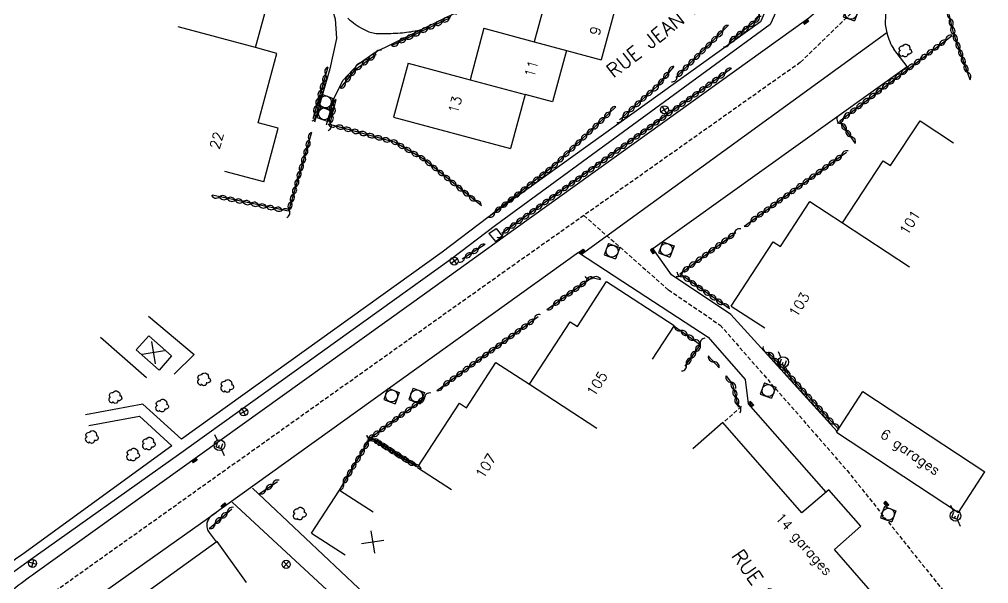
# Model space of a CAD drawing. Header units: millimetres. Extents: x 257000 to 258000, y 143000 to 144000.
# Drawn here: x 257476.3 to 257596.9, y 143852.5 to 143922.8 of the extents above; entities that cross this region are included whole.
import ezdxf
from ezdxf.enums import TextEntityAlignment as Align

# ---------------------------------------------------------------- set-up
doc = ezdxf.new("R2010")
doc.units = ezdxf.units.MM
doc.linetypes.add('DASHED', pattern=[0.75, 0.5, -0.25])
doc.layers.get('0').update_dxf_attribs({"linetype": 'CONTINUOUS'})
for name, color, linetype in [('W0001', 6, 'DASHED'), ('W0008', 7, 'CONTINUOUS'), ('W0100', 7, 'CONTINUOUS'), ('W0105', 7, 'CONTINUOUS'), ('W0112', 1, 'DASHED'), ('W0300', 7, 'CONTINUOUS'), ('W0302', 3, 'CONTINUOUS'), ('W0310', 3, 'CONTINUOUS'), ('W0400', 7, 'CONTINUOUS'), ('W0420', 7, 'CONTINUOUS'), ('W0469', 7, 'CONTINUOUS'), ('W0471', 7, 'CONTINUOUS'), ('W0984', 7, 'CONTINUOUS'), ('W0989', 7, 'CONTINUOUS'), ('W0991', 7, 'CONTINUOUS')]:
    doc.layers.add(name, color=color, linetype=linetype)
doc.styles.get("Standard").update_dxf_attribs({"font": 'romans.shx', "width": 0.85})

# ---------------------------------------------------------------- blocks, each defined once
blk = doc.blocks.new('t310o')
at = {"color": 0, "linetype": 'Continuous'}
for centre, start, end in [((-0.5, 0.38), 216.8699, 323.1304), ((0.5, -0.37), 36.8699, 143.1303)]:
    blk.add_arc(centre, 0.625, start, end, dxfattribs=at)
blk = doc.blocks.new('T420')
for p, q in [((0.75, 0.75), (-0.75, 0.75)), ((-0.75, 0.75), (-0.75, -0.75)), ((0.75, 0.75), (0.75, -0.75)), ((0.75, -0.75), (-0.75, -0.75))]:
    blk.add_line(p, q)
blk.add_ellipse((0, 0), major_axis=(-0.53, 0.53), ratio=1, start_param=3.926991, end_param=10.210176)
blk = doc.blocks.new('T400')
for p, q in [((-0.15, 0.3), (0.15, 0.3)), ((-0.15, -0.25), (-0.15, 0.3)), ((-0.15, 0.15), (0.15, 0.15)), ((-0.15, 0), (0.15, 0)), ((0.15, 0.3), (0.15, -0.25)), ((-0.15, -0.15), (0.15, -0.15)), ((-0.15, -0.25), (-0.15, -0.3)), ((-0.15, -0.3), (0.15, -0.3)), ((0.15, -0.3), (0.15, -0.25))]:
    blk.add_line(p, q)
blk = doc.blocks.new('T471')
for p, q in [((-0.333334, 0.333334), (-0.333334, -0.333334)), ((-0.333334, 0.333334), (0.333334, 0.333334)), ((-0.333334, 0), (0, 0)), ((0.500001, 0.500001), (1.000002, 1.000002)), ((-0.500001, -0.500001), (-1.000002, -1.000002)), ((-0.333334, -0.333334), (0.333334, -0.333334))]:
    blk.add_line(p, q)
blk.add_ellipse((0, 0), major_axis=(0.471405, 0.471405), ratio=1, start_param=5.4977871438, end_param=11.780972451)
blk = doc.blocks.new('T300')
for p, q in [((-0.8, 0.51), (-0.86, 0.34)), ((-0.86, 0.34), (-0.86, 0.17)), ((-0.86, 0.17), (-0.74, 0.06)), ((-0.69, 0.63), (-0.8, 0.51)), ((-0.8, -0.06), (-0.74, 0.06)), ((-0.74, 0.06), (-0.69, 0.11)), ((-0.57, 0.69), (-0.69, 0.63)), ((-0.46, 0.69), (-0.57, 0.69)), ((-0.29, 0.63), (-0.46, 0.69)), ((-0.29, 0.63), (-0.17, 0.74)), ((-0.23, 0.57), (-0.29, 0.63)), ((-0.17, 0.74), (-0.06, 0.8)), ((-0.06, 0.8), (0.06, 0.8)), ((0.06, 0.8), (0.23, 0.74)), ((0.23, 0.74), (0.34, 0.63)), ((0.34, 0.63), (0.4, 0.51)), ((0.46, 0.46), (0.34, 0.46)), ((0.4, 0.51), (0.4, 0.46)), ((0.57, 0.4), (0.46, 0.46)), ((0.57, 0.4), (0.69, 0.29)), ((0.69, 0.29), (0.74, 0.17)), ((0.74, 0.06), (0.69, -0.17)), ((0.74, 0.17), (0.74, 0.06)), ((-0.8, -0.17), (-0.8, -0.06)), ((-0.8, -0.23), (-0.8, -0.17)), ((-0.74, -0.34), (-0.8, -0.23)), ((-0.69, -0.4), (-0.74, -0.34)), ((-0.51, -0.46), (-0.69, -0.4)), ((-0.4, -0.46), (-0.51, -0.46)), ((-0.4, -0.46), (-0.34, -0.46)), ((-0.34, -0.46), (-0.34, -0.4)), ((-0.34, -0.51), (-0.34, -0.46)), ((-0.29, -0.63), (-0.34, -0.51)), ((-0.17, -0.74), (-0.29, -0.63)), ((-0.06, -0.8), (-0.17, -0.74)), ((0.06, -0.8), (-0.06, -0.8)), ((0.17, -0.74), (0.06, -0.8)), ((0.23, -0.69), (0.17, -0.74)), ((0.29, -0.46), (0.23, -0.46)), ((0.29, -0.63), (0.23, -0.69)), ((0.46, -0.4), (0.29, -0.46)), ((0.34, -0.51), (0.29, -0.63)), ((0.34, -0.51), (0.34, -0.46)), ((0.57, -0.34), (0.46, -0.4)), ((0.63, -0.29), (0.57, -0.34)), ((0.69, -0.17), (0.63, -0.29))]:
    blk.add_line(p, q)
blk = doc.blocks.new('T469')
at = {"color": 0, "linetype": 'Continuous', "flags": 128}
for points in [[(-0.35, 0.35), (0.35, -0.35)], [(-0.35, -0.35), (0.35, 0.35)]]:
    blk.add_lwpolyline(points, dxfattribs=at)
at = {"color": 0, "linetype": 'Continuous'}
blk.add_circle((0, 0), 0.5, dxfattribs=at)
blk = doc.blocks.new('t991o')
at = {"color": 0, "linetype": 'Continuous'}
for p, q in [((-1, 1), (1, -1)), ((-1, -1), (1, 1))]:
    blk.add_line(p, q, dxfattribs=at)

msp = doc.modelspace()

# ---------------------------------------------------------------- linework, layer by layer
at = {"layer": 'W0001'}
for p, q in [((257579.8, 143923.58), (257573.49, 143917.45)), ((257573.49, 143917.45), (257534.91, 143890.16)), ((257546.54, 143898.39), (257557.08, 143889.12)), ((257534.91, 143890.16), (257476.73, 143848.74)), ((257557.08, 143889.12), (257563.51, 143884.74)), ((257563.51, 143884.74), (257579.3, 143866.64)), ((257579.3, 143866.64), (257596.03, 143845.73))]:
    msp.add_line(p, q, dxfattribs=at)
at = {"layer": 'W0008'}
for points in [[(257567.39, 143991, -0.017557), (257572.54, 143980.63, -0.017557), (257576.96, 143969.93, -0.006913), (257578.72, 143965.01, -0.009264), (257579.9, 143961.29), (257585.73, 143941.89, -0.046994), (257586.55, 143937.81, -0.050608), (257586.56, 143933.93, -0.002874), (257586.36, 143932.06, -0.004715), (257586.22, 143930.92, -0.033203), (257585.89, 143929.25, -0.019993), (257585.05, 143926.56), (257584.37, 143924.64, 0.032076), (257584.16, 143923.91, 0.042597), (257584.09, 143923.34, 0.002841), (257584.07, 143922.72, 0.006206), (257584.06, 143922.44, 0.018282), (257584.07, 143922.13, 0.030649), (257584.09, 143921.95), (257584.25, 143921.12)], [(257527, 143888.8), (257478.25, 143853.85, 0.015162), (257472.69, 143849.6, 0.027762), (257469.86, 143847.02, 0.007372), (257462.03, 143838.82, 0.017542), (257458.91, 143835.21, 0.027382), (257454.05, 143828.45, 0.02382), (257449.29, 143820.14, 0.025674), (257445.28, 143811.18, 0.026719), (257442.34, 143802.21, 0.018279), (257440.6, 143794.67, 0.018058), (257439.4, 143786.92, 0.023736), (257438.95, 143780.56, 0.015629), (257439.03, 143770.87, 0.041877), (257440.59, 143758.25, 0.035098), (257444.74, 143743.66, 0.029745), (257447.08, 143738.23, 0.011307), (257454.38, 143724.5, 0.052071), (257460.05, 143716.5, 0.033096), (257470.94, 143705.61), (257484.84, 143693.44)]]:
    msp.add_lwpolyline(points, format="xyb", dxfattribs=at)
at = {"layer": 'W0008', "flags": 128}
for points in [[(257576.13, 143939.61), (257576.13, 143939.61), (257568.53, 143922.49), (257534.59, 143898.12)], [(257577.54, 143939.11), (257569.73, 143922.18)], [(257514.71, 143925.67), (257515.59, 143922.88), (257515.74, 143920.43), (257514.92, 143916.64), (257513.01, 143910)], [(257569.73, 143922.18), (257535.54, 143897.16)], [(257514.48, 143909.67), (257515.45, 143913.01), (257516.53, 143915.19), (257518.45, 143917.23), (257520.55, 143918.71), (257526.74, 143921.74)], [(257586.8, 143916.95), (257585.13, 143919.09)], [(257555.14, 143894.28), (257586.8, 143916.95)], [(257534.59, 143898.12), (257528.91, 143893.83)], [(257535.54, 143897.16), (257530.01, 143892.94)], [(257536.48, 143895.63), (257527, 143888.8)], [(257578.06, 143871.47), (257564.83, 143886.06), (257557.47, 143890.99), (257555.14, 143894.28), (257555.14, 143894.28)], [(257528.91, 143893.83), (257496.45, 143870.54), (257491.63, 143874.9), (257484.5, 143873.56)], [(257505.27, 143864.43), (257522.88, 143847.83)], [(257520.71, 143846.05), (257502.77, 143862.68)]]:
    msp.add_lwpolyline(points, dxfattribs=at)
for points in [[(257579.18, 143939.36, -0.030809), (257579.69, 143936.93, -0.050077), (257579.76, 143935.39, -0.012084), (257579.54, 143932.59, -0.026662), (257579.34, 143931.34, -0.033693), (257579.07, 143930.38, -0.01085), (257577.97, 143927.52, -0.068664), (257576.4, 143924.82, -0.071469), (257574.24, 143922.75), (257536.48, 143895.63)], [(257517.15, 143922.96, 0.052707), (257519.1, 143921.58, 0.087472), (257520.47, 143921.1, 0.042616), (257521.34, 143921.04, 0.015981), (257523.68, 143921.13, 0.031269), (257525.78, 143921.42, 0.065645), (257526.74, 143921.74), (257536.74, 143926.69, 0.053124)], [(257584.25, 143921.12, 0.07283), (257585.13, 143919.09)], [(257530.01, 143892.94), (257496.09, 143868.58), (257477.35, 143855.29, 0.01425), (257473.72, 143852.56, 0.01225), (257469.66, 143849.16, 0.02209), (257463.28, 143843, 0.02209), (257457.46, 143836.31)], [(257545.88, 143893.78), (257500.2, 143860.97, 0.097), (257499.83, 143860.57, 0.09457), (257499.62, 143860.05, 0.101774), (257499.63, 143859.44, 0.105237), (257499.88, 143858.91), (257500.75, 143857.74)], [(257484.93, 143872.22), (257491.21, 143873.41), (257495.25, 143869.7), (257476.68, 143856.22, 0.010646), (257472.03, 143852.69, 0.020289), (257469.71, 143850.69, 0.015597), (257465.21, 143846.22, 0.00753), (257456.34, 143836.53), (257456.34, 143836.53), (257456.34, 143836.53)], [(257500.81, 143861.41), (257482.6, 143848.48, 0.021478)]]:
    msp.add_lwpolyline(points, format="xyb", dxfattribs=at)
at = {"layer": 'W0008'}
for points in [[(257584.25, 143921.12), (257546.24, 143893.54)], [(257545.88, 143893.78), (257551.39, 143890.16), (257562, 143883.25), (257566.62, 143877.95), (257567, 143874.94), (257576.67, 143863.94)]]:
    msp.add_lwpolyline(points, dxfattribs=at)
at = {"layer": 'W0100', "flags": 128}
for points in [[(257505.68, 143919.29), (257507.42, 143925.7)], [(257542.09, 143926.41), (257540.36, 143920.01)], [(257550.43, 143924.16), (257548.7, 143917.76)], [(257505.68, 143919.29), (257496.03, 143921.9)], [(257534.1, 143921.7), (257532.37, 143915.29)], [(257534.1, 143921.7), (257540.36, 143920.01)], [(257540.36, 143920.01), (257544.36, 143918.93)], [(257508.32, 143918.57), (257505.68, 143919.29)], [(257505.98, 143909.93), (257508.32, 143918.57)], [(257544.36, 143918.93), (257542.63, 143912.53)], [(257544.36, 143918.93), (257548.7, 143917.76)], [(257524.65, 143917.37), (257522.84, 143910.64)], [(257524.65, 143917.37), (257532.37, 143915.29)], [(257532.37, 143915.29), (257539.24, 143913.44)], [(257539.24, 143913.44), (257537.42, 143906.71)], [(257542.63, 143912.53), (257539.24, 143913.44)], [(257508.49, 143909.25), (257505.98, 143909.93)], [(257522.84, 143910.64), (257537.42, 143906.71)], [(257538.51, 143910.72), (257538.51, 143910.72)], [(257584.73, 143904.6), (257588.39, 143910.16)], [(257588.39, 143910.16), (257592.57, 143907.42)], [(257506.68, 143902.56), (257508.49, 143909.25)], [(257578.75, 143897.49), (257583.82, 143905.2)], [(257583.82, 143905.2), (257584.73, 143904.6)], [(257506.68, 143902.56), (257501.85, 143903.87)], [(257571.01, 143894.52), (257574.67, 143900.14)], [(257574.67, 143900.14), (257578.75, 143897.49)], [(257578.75, 143897.49), (257587.1, 143891.99)], [(257564.88, 143887.11), (257570.1, 143895.11)], [(257570.1, 143895.11), (257571.01, 143894.52)], [(257545.74, 143884.58), (257549.36, 143890.15)], [(257549.36, 143890.15), (257557.79, 143884.67)], [(257564.88, 143887.11), (257569.07, 143884.38)], [(257539.79, 143877.37), (257544.83, 143885.13)], [(257544.83, 143885.13), (257545.74, 143884.58)], [(257557.79, 143884.67), (257555.06, 143880.48)], [(257492.37, 143883.41), (257490.8, 143881.66)], [(257495.22, 143880.89), (257492.37, 143883.41)], [(257493.65, 143879.14), (257490.8, 143881.66)], [(257495.22, 143880.89), (257493.65, 143879.14)], [(257531.95, 143874.45), (257535.6, 143880.06)], [(257535.6, 143880.06), (257539.79, 143877.37)], [(257539.79, 143877.37), (257548.17, 143871.92)], [(257577.99, 143871.39), (257581.26, 143876.45)], [(257581.26, 143876.45), (257596.45, 143866.46)], [(257525.85, 143867.01), (257531.07, 143875.02)], [(257531.07, 143875.02), (257531.95, 143874.45)], [(257563.86, 143872.6), (257560.09, 143869.31)], [(257577.03, 143864.22), (257573.69, 143861.36), (257563.86, 143872.6)], [(257577.99, 143871.39), (257593.18, 143861.41)], [(257525.85, 143867.01), (257530.05, 143864.28)], [(257593.18, 143861.41), (257596.45, 143866.46)], [(257512.64, 143858.83), (257516.1, 143864.18)], [(257516.1, 143864.18), (257520.3, 143861.47)], [(257581.03, 143859.7), (257577.03, 143864.22)], [(257599.03, 143846.85), (257589.5, 143843.29), (257577.73, 143856.78), (257581.03, 143859.7)], [(257500.89, 143857.8), (257480.68, 143843.21)], [(257504.55, 143852.66), (257500.89, 143857.8)], [(257512.64, 143858.83), (257516.84, 143856.12)]]:
    msp.add_lwpolyline(points, dxfattribs=at)
at = {"layer": 'W0105'}
for p, q in [((257534.73, 143896.15), (257535.63, 143896.78)), ((257535.63, 143896.78), (257536.43, 143895.77)), ((257534.73, 143896.15), (257535.52, 143895.14)), ((257535.52, 143895.14), (257536.43, 143895.77))]:
    msp.add_line(p, q, dxfattribs=at)
at = {"layer": 'W0112', "flags": 128}
msp.add_lwpolyline([(257566.16, 143874.6), (257563.91, 143872.61)], dxfattribs=at)
at = {"layer": 'W0302', "flags": 128}
for points in [[(257492.34, 143885.86), (257498.04, 143881.06), (257495.53, 143878.63)], [(257492.08, 143878.15), (257486.38, 143883.18)]]:
    msp.add_lwpolyline(points, dxfattribs=at)
at = {"layer": 'W0310', "flags": 128}
for points in [[(257594.63, 143915.28), (257592.56, 143921.14), (257589.67, 143933.69)], [(257571.74, 143930.61), (257568.04, 143922.72), (257564.68, 143920.02)], [(257522.61, 143919.54), (257529.92, 143923.03)], [(257564.55, 143922.07), (257558, 143915.59)], [(257580.34, 143907.36), (257578.4, 143910.16), (257592.38, 143920.82)], [(257516.24, 143914.24), (257518.17, 143916.62), (257520.69, 143918.48)], [(257557.76, 143916.96), (257555.64, 143914.47), (257550.99, 143910.3)], [(257514.68, 143916.88), (257512.79, 143910.41)], [(257564.92, 143916.71), (257536.31, 143896.13)], [(257533.78, 143899.59), (257526.65, 143905.38), (257522.97, 143907.53), (257514.92, 143909.74), (257515.7, 143912.79)], [(257550.54, 143911.94), (257542.84, 143904.61), (257534.97, 143898.41)], [(257512.63, 143908.71), (257509.76, 143898.91), (257500.25, 143900.9)], [(257566.49, 143897.05), (257579.25, 143906.27)], [(257564.66, 143886.78), (257558.48, 143891.12), (257565.46, 143896.25)], [(257534.25, 143894.77), (257531.37, 143892.94)], [(257541.94, 143886.66), (257547.53, 143890.65), (257548.62, 143890.4)], [(257528.23, 143876.59), (257540.86, 143885.8)], [(257557.8, 143884.62), (257561.04, 143882.3), (257559.12, 143879.61)], [(257562.03, 143880.9), (257563.37, 143879.43)], [(257578.29, 143871.72), (257569.48, 143881.38)], [(257564.24, 143878.42), (257565.07, 143877.31), (257565.77, 143874.52)], [(257525.69, 143867.13), (257520.03, 143870.72), (257526.73, 143875.68)], [(257516.1, 143864.18), (257520.03, 143870.72), (257525.69, 143867.13)], [(257506.13, 143863.74), (257508.38, 143865.24)], [(257499.89, 143859.4), (257502.71, 143861.85)]]:
    msp.add_lwpolyline(points, dxfattribs=at)

# ---------------------------------------------------------------- block references
at = {"layer": 'W0300', "rotation": 69.64895427025309}
for p in [(257586.58, 143918.96), (257499.27, 143878.02), (257502.17, 143877.19), (257488.24, 143875.81), (257494.07, 143874.75), (257485.32, 143870.84), (257492.42, 143870.02), (257490.46, 143868.65), (257511.2, 143861.31)]:
    msp.add_blockref('T300', p, dxfattribs=at)
at = {"layer": 'W0310'}
for p, rotation in [((257568.34, 143923.37), 244.8632877681364), ((257528.93, 143922.55), 25.50589668586877), ((257529.83, 143922.98), 25.50589668586877), ((257567.82, 143922.54), 218.7602098012035), ((257592.16, 143922.88), 102.9471302396312), ((257526.22, 143921.26), 25.50589668586877), ((257527.12, 143921.69), 25.50589668586877), ((257528.03, 143922.12), 25.50589668586877), ((257563.83, 143921.36), 224.666020451374), ((257566.26, 143921.29), 218.7602098012035), ((257567.04, 143921.91), 218.7602098012035), ((257592.38, 143921.91), 102.9471302396312), ((257592.63, 143920.94), 109.4927573943533), ((257523.51, 143919.97), 25.50589668586877), ((257524.42, 143920.4), 25.50589668586877), ((257525.32, 143920.83), 25.50589668586877), ((257562.41, 143919.96), 224.666020451374), ((257563.12, 143920.66), 224.666020451374), ((257564.7, 143920.04), 218.7602098012035), ((257565.48, 143920.66), 218.7602098012035), ((257591.6, 143920.23), 37.33082943211524), ((257592.96, 143920), 109.4927573943533), ((257560.99, 143918.55), 224.666020451374), ((257561.7, 143919.25), 224.666020451374), ((257590.01, 143919.02), 37.33082943211524), ((257590.81, 143919.62), 37.33082943211524), ((257593.29, 143919.05), 109.4927573943533), ((257519.73, 143917.77), 36.50896789110794), ((257520.53, 143918.36), 36.50896789110794), ((257560.28, 143917.85), 224.666020451374), ((257588.42, 143917.8), 37.33082943211524), ((257589.22, 143918.41), 37.33082943211524), ((257593.63, 143918.11), 109.4927573943533), ((257593.96, 143917.17), 109.4927573943533), ((257514.4, 143915.92), 253.7435172051648), ((257518.13, 143916.57), 50.97247502625321), ((257518.93, 143917.17), 36.50896789110794), ((257557.11, 143916.2), 229.6977817421714), ((257558.86, 143916.44), 224.666020451374), ((257559.57, 143917.15), 224.666020451374), ((257586.83, 143916.59), 37.33082943211524), ((257587.63, 143917.2), 37.33082943211524), ((257594.3, 143916.23), 109.4927573943533), ((257514.12, 143914.96), 253.7435172051648), ((257516.87, 143915.01), 50.97247502625321), ((257517.5, 143915.79), 50.97247502625321), ((257556.46, 143915.43), 229.6977817421714), ((257558.14, 143915.74), 224.666020451374), ((257562.49, 143914.96), 215.7309526318133), ((257563.3, 143915.54), 215.7309526318133), ((257564.11, 143916.12), 215.7309526318133), ((257585.24, 143915.38), 37.33082943211524), ((257586.04, 143915.98), 37.33082943211524), ((257513.84, 143914), 253.7435172051648), ((257555.1, 143913.98), 221.8758539478221), ((257555.82, 143914.67), 229.6977817421714), ((257560.86, 143913.79), 215.7309526318133), ((257561.67, 143914.37), 215.7309526318133), ((257583.65, 143914.16), 37.33082943211524), ((257584.45, 143914.77), 37.33082943211524), ((257513.56, 143913.04), 253.7435172051648), ((257553.61, 143912.64), 221.8758539478221), ((257554.35, 143913.31), 221.8758539478221), ((257559.24, 143912.62), 215.7309526318133), ((257560.05, 143913.2), 215.7309526318133), ((257582.06, 143912.95), 37.33082943211524), ((257582.86, 143913.56), 37.33082943211524), ((257513, 143911.12), 253.7435172051648), ((257513.28, 143912.08), 253.7435172051648), ((257515.47, 143911.87), 75.62582597807908), ((257549.81, 143911.25), 223.6131541478994), ((257552.12, 143911.31), 221.8758539478221), ((257552.86, 143911.98), 221.8758539478221), ((257557.61, 143911.45), 215.7309526318133), ((257558.43, 143912.04), 215.7309526318133), ((257580.47, 143911.74), 37.33082943211524), ((257581.27, 143912.34), 37.33082943211524), ((257514.97, 143909.94), 75.62582597807908), ((257515.22, 143910.91), 75.62582597807908), ((257549.09, 143910.56), 223.6131541478994), ((257551.37, 143910.64), 221.8758539478221), ((257555.99, 143910.28), 215.7309526318133), ((257556.8, 143910.87), 215.7309526318133), ((257578.88, 143910.53), 37.33082943211524), ((257579.68, 143911.13), 37.33082943211524), ((257515.69, 143909.53), 164.641166375271), ((257516.65, 143909.26), 164.641166375271), ((257547.64, 143909.18), 223.6131541478994), ((257548.37, 143909.87), 223.6131541478994), ((257554.37, 143909.12), 215.7309526318133), ((257555.18, 143909.7), 215.7309526318133), ((257578.63, 143909.83), 124.6710937382744), ((257579.2, 143909.01), 124.6710937382744), ((257512.35, 143907.75), 253.7211006203972), ((257517.61, 143909), 164.641166375271), ((257518.58, 143908.73), 164.641166375271), ((257519.54, 143908.47), 164.641166375271), ((257520.51, 143908.2), 164.641166375271), ((257546.19, 143907.8), 223.6131541478994), ((257546.92, 143908.49), 223.6131541478994), ((257552.74, 143907.95), 215.7309526318133), ((257553.56, 143908.53), 215.7309526318133), ((257579.77, 143908.19), 124.6710937382744), ((257512.06, 143906.79), 253.7211006203972), ((257521.47, 143907.94), 164.641166375271), ((257522.44, 143907.67), 164.641166375271), ((257523.36, 143907.3), 149.7236897873216), ((257524.22, 143906.8), 149.7236897873216), ((257544.75, 143906.42), 223.6131541478994), ((257545.47, 143907.11), 223.6131541478994), ((257551.12, 143906.78), 215.7309526318133), ((257551.93, 143907.36), 215.7309526318133), ((257511.78, 143905.83), 253.7211006203972), ((257525.08, 143906.3), 149.7236897873216), ((257525.95, 143905.79), 149.7236897873216), ((257526.79, 143905.26), 140.9469431727691), ((257544.02, 143905.73), 223.6131541478994), ((257549.5, 143905.61), 215.7309526318133), ((257550.31, 143906.2), 215.7309526318133), ((257578.64, 143905.84), 35.85237869528886), ((257511.22, 143903.91), 253.7211006203972), ((257511.5, 143904.87), 253.7211006203972), ((257527.57, 143904.63), 140.9469431727691), ((257542.55, 143904.38), 218.2209720883477), ((257543.3, 143905.04), 223.6131541478994), ((257547.87, 143904.44), 215.7309526318133), ((257548.69, 143905.03), 215.7309526318133), ((257576.21, 143904.08), 35.85237869528886), ((257577.02, 143904.67), 35.85237869528886), ((257577.83, 143905.25), 35.85237869528886), ((257510.94, 143902.95), 253.7211006203972), ((257528.35, 143904), 140.9469431727691), ((257529.12, 143903.37), 140.9469431727691), ((257540.98, 143903.14), 218.2209720883477), ((257541.76, 143903.76), 218.2209720883477), ((257546.25, 143903.28), 215.7309526318133), ((257547.06, 143903.86), 215.7309526318133), ((257574.59, 143902.91), 35.85237869528886), ((257575.4, 143903.5), 35.85237869528886), ((257510.66, 143901.99), 253.7211006203972), ((257529.9, 143902.74), 140.9469431727691), ((257530.68, 143902.11), 140.9469431727691), ((257539.41, 143901.91), 218.2209720883477), ((257540.19, 143902.52), 218.2209720883477), ((257544.63, 143902.11), 215.7309526318133), ((257545.44, 143902.69), 215.7309526318133), ((257572.97, 143901.74), 35.85237869528886), ((257573.78, 143902.32), 35.85237869528886), ((257510.38, 143901.03), 253.7211006203972), ((257531.45, 143901.48), 140.9469431727691), ((257532.23, 143900.85), 140.9469431727691), ((257537.84, 143900.67), 218.2209720883477), ((257538.62, 143901.29), 218.2209720883477), ((257543, 143900.94), 215.7309526318133), ((257543.81, 143901.52), 215.7309526318133), ((257571.35, 143900.57), 35.85237869528886), ((257572.16, 143901.15), 35.85237869528886), ((257501.16, 143900.71), 168.1515725108275), ((257502.14, 143900.51), 168.1515725108275), ((257503.12, 143900.3), 168.1515725108275), ((257504.1, 143900.1), 168.1515725108275), ((257505.08, 143899.89), 168.1515725108275), ((257506.06, 143899.68), 168.1515725108275), ((257509.82, 143899.11), 253.7211006203972), ((257510.1, 143900.07), 253.7211006203972), ((257533.01, 143900.22), 140.9469431727691), ((257536.27, 143899.43), 218.2209720883477), ((257537.05, 143900.05), 218.2209720883477), ((257541.38, 143899.77), 215.7309526318133), ((257542.19, 143900.36), 215.7309526318133), ((257569.73, 143899.4), 35.85237869528886), ((257570.54, 143899.98), 35.85237869528886), ((257507.04, 143899.48), 168.1515725108275), ((257508.01, 143899.27), 168.1515725108275), ((257508.99, 143899.07), 168.1515725108275), ((257535.48, 143898.81), 218.2209720883477), ((257539.76, 143898.6), 215.7309526318133), ((257540.57, 143899.19), 215.7309526318133), ((257568.11, 143898.22), 35.85237869528886), ((257568.92, 143898.81), 35.85237869528886), ((257537.32, 143896.85), 215.7309526318133), ((257538.13, 143897.44), 215.7309526318133), ((257538.94, 143898.02), 215.7309526318133), ((257567.3, 143897.64), 35.85237869528886), ((257536.51, 143896.27), 215.7309526318133), ((257565.28, 143896.12), 36.30462178667331), ((257563.67, 143894.94), 36.30462178667331), ((257564.47, 143895.53), 36.30462178667331), ((257532.57, 143893.7), 212.5085307881364), ((257533.41, 143894.24), 212.5085307881364), ((257562.06, 143893.75), 36.30462178667331), ((257562.86, 143894.35), 36.30462178667331), ((257531.72, 143893.16), 212.5085307881364), ((257560.44, 143892.57), 36.30462178667331), ((257561.25, 143893.16), 36.30462178667331), ((257558.83, 143891.39), 36.30462178667331), ((257558.94, 143890.8), 144.9223712487554), ((257559.64, 143891.98), 36.30462178667331), ((257546.82, 143890.14), 35.48648087372363), ((257547.66, 143890.62), 347.0353094581508), ((257559.75, 143890.23), 144.9223712487554), ((257560.57, 143889.65), 144.9223712487554), ((257544.38, 143888.4), 35.48648087372363), ((257545.19, 143888.98), 35.48648087372363), ((257546.01, 143889.56), 35.48648087372363), ((257561.39, 143889.08), 144.9223712487554), ((257562.21, 143888.5), 144.9223712487554), ((257542.75, 143887.24), 35.48648087372363), ((257543.57, 143887.82), 35.48648087372363), ((257563.03, 143887.93), 144.9223712487554), ((257563.85, 143887.35), 144.9223712487554), ((257539.54, 143884.84), 36.08010416138873), ((257540.35, 143885.43), 36.08010416138873), ((257537.92, 143883.66), 36.08010416138873), ((257538.73, 143884.25), 36.08010416138873), ((257558.62, 143884.04), 324.2626461166579), ((257536.31, 143882.48), 36.08010416138873), ((257537.12, 143883.07), 36.08010416138873), ((257559.43, 143883.46), 324.2626461166579), ((257560.24, 143882.87), 324.2626461166579), ((257561.03, 143882.28), 234.440604634954), ((257534.69, 143881.31), 36.08010416138873), ((257535.5, 143881.89), 36.08010416138873), ((257560.45, 143881.47), 234.440604634954), ((257569.53, 143881.32), 132.374006100508), ((257533.07, 143880.13), 36.08010416138873), ((257533.88, 143880.72), 36.08010416138873), ((257559.29, 143879.84), 234.440604634954), ((257559.87, 143880.66), 234.440604634954), ((257562.71, 143880.16), 312.1040108624206), ((257570.21, 143880.58), 132.374006100508), ((257570.88, 143879.85), 132.374006100508), ((257531.46, 143878.95), 36.08010416138873), ((257532.27, 143879.54), 36.08010416138873), ((257571.55, 143879.11), 132.374006100508), ((257529.84, 143877.77), 36.08010416138873), ((257530.65, 143878.36), 36.08010416138873), ((257564.84, 143877.62), 306.71737615147), ((257572.23, 143878.37), 132.374006100508), ((257572.9, 143877.63), 132.374006100508), ((257529.03, 143877.18), 36.08010416138873), ((257565.22, 143876.71), 284.0582697386837), ((257573.57, 143876.89), 132.374006100508), ((257526.7, 143875.66), 36.56886352163298), ((257565.46, 143875.74), 284.0582697386837), ((257574.25, 143876.15), 132.374006100508), ((257574.92, 143875.41), 132.374006100508), ((257525.09, 143874.47), 36.56886352163298), ((257525.89, 143875.07), 36.56886352163298), ((257565.71, 143874.77), 284.0582697386837), ((257575.6, 143874.67), 132.374006100508), ((257576.27, 143873.94), 132.374006100508), ((257523.48, 143873.28), 36.56886352163298), ((257524.29, 143873.87), 36.56886352163298), ((257576.94, 143873.2), 132.374006100508), ((257521.07, 143871.49), 36.56886352163298), ((257521.88, 143872.09), 36.56886352163298), ((257522.68, 143872.68), 36.56886352163298), ((257577.62, 143872.46), 132.374006100508), ((257519.71, 143870.18), 58.96884688912771), ((257520.27, 143870.89), 36.56886352163298), ((257520.35, 143870.51), 327.6909755967765), ((257520.62, 143870.34), 147.6909755967764), ((257519.19, 143869.32), 58.96884688912771), ((257521.19, 143869.98), 327.6909755967765), ((257521.46, 143869.81), 147.6909755967764), ((257522.04, 143869.44), 327.6909755967765), ((257522.31, 143869.27), 147.6909755967764), ((257518.68, 143868.47), 58.96884688912771), ((257522.88, 143868.91), 327.6909755967765), ((257523.15, 143868.74), 147.6909755967764), ((257523.73, 143868.38), 327.6909755967765), ((257524, 143868.2), 147.6909755967764), ((257517.65, 143866.75), 58.96884688912771), ((257518.16, 143867.61), 58.96884688912771), ((257524.57, 143867.84), 327.6909755967765), ((257524.85, 143867.67), 147.6909755967764), ((257525.42, 143867.31), 327.6909755967765), ((257517.13, 143865.9), 58.96884688912771), ((257506.96, 143864.29), 33.74564683029937), ((257507.79, 143864.85), 33.74564683029937), ((257516.61, 143865.04), 58.96884688912771), ((257501.4, 143860.72), 40.98163379961695), ((257502.16, 143861.37), 40.98163379961695), ((257500.65, 143860.06), 40.98163379961695)]:
    msp.add_blockref('t310o', p, dxfattribs=dict(at, rotation=rotation))
at = {"layer": 'W0400'}
for p, rotation in [((257574.18, 143922.5), 306.6500879580166), ((257546.3, 143893.88), 306.1246828286734), ((257555.14, 143893.93), 214.4146486062024), ((257567.37, 143874.9), 222.7284563597283), ((257498.05, 143867.88), 305.3624815356654), ((257584.19, 143862.48), 221.9581118744696), ((257501.71, 143862.29), 126.3311883451837)]:
    msp.add_blockref('T400', p, dxfattribs=dict(at, rotation=rotation))
at = {"layer": 'W0420', "rotation": 69.64895427025309}
for p in [(257579.8, 143923.58), (257514.35, 143912.53), (257514.25, 143911.05), (257550.05, 143893.95), (257556.81, 143894.16), (257569.47, 143876.58), (257522.6, 143875.91), (257525.72, 143875.91), (257584.43, 143861.18)]:
    msp.add_blockref('T420', p, dxfattribs=at)
at = {"layer": 'W0469'}
for p, rotation in [((257556.57, 143911.55), 164.2987164338879), ((257530.41, 143892.71), 260.212480104069), ((257504.2, 143873.92), 251.4914406727508), ((257477.91, 143855.06), 209.1924569415961)]:
    msp.add_blockref('T469', p, dxfattribs=dict(at, rotation=rotation))
msp.add_blockref('T469', (257509.48, 143854.94), dxfattribs=at)
at = {"layer": 'W0471', "rotation": 69.64895427025309}
for p in [(257571.35, 143880.12), (257501.18, 143869.79), (257592.8, 143861)]:
    msp.add_blockref('T471', p, dxfattribs=at)
at = {"layer": 'W0991', "rotation": 233.5956636543121}
for p in [(257492.94, 143881.3), (257520.25, 143857.71)]:
    msp.add_blockref('t991o', p, dxfattribs=at)

# ---------------------------------------------------------------- texts
at = {"layer": 'W0984'}
msp.add_text('6 garages', height=1.25, rotation=325.0246, dxfattribs=at).set_placement((257587.06, 143868.77), align=Align.MIDDLE)
at = {"layer": 'W0989'}
for s, rotation, p in [('RUE JEAN HENNEN', 38.1896, (257558.37, 143922.95)), ('RUE SANS NOM', 305.3234, (257570.81, 143849.08))]:
    msp.add_text(s, height=1.75, rotation=rotation, dxfattribs=at).set_placement(p, align=Align.MIDDLE)
at = {"layer": 'W0991'}
for s, rotation, p in [('9', 74.0996, (257547.98, 143921.39)), ('11', 74.0996, (257539.99, 143916.67)), ('13', 74.0996, (257530.5, 143912.19)), ('22', 74.0996, (257500.82, 143907.74)), ('101', 58.0843, (257587.13, 143897.5)), ('103', 58.0843, (257573.35, 143887.29)), ('105', 58.0843, (257548.18, 143877.43)), ('107', 58.0843, (257534.33, 143867.2)), ('14 garages', 311.3246, (257573.79, 143857.32))]:
    msp.add_text(s, height=1.25, rotation=rotation, dxfattribs=at).set_placement(p, align=Align.MIDDLE)

doc.saveas('drawing.dxf')
